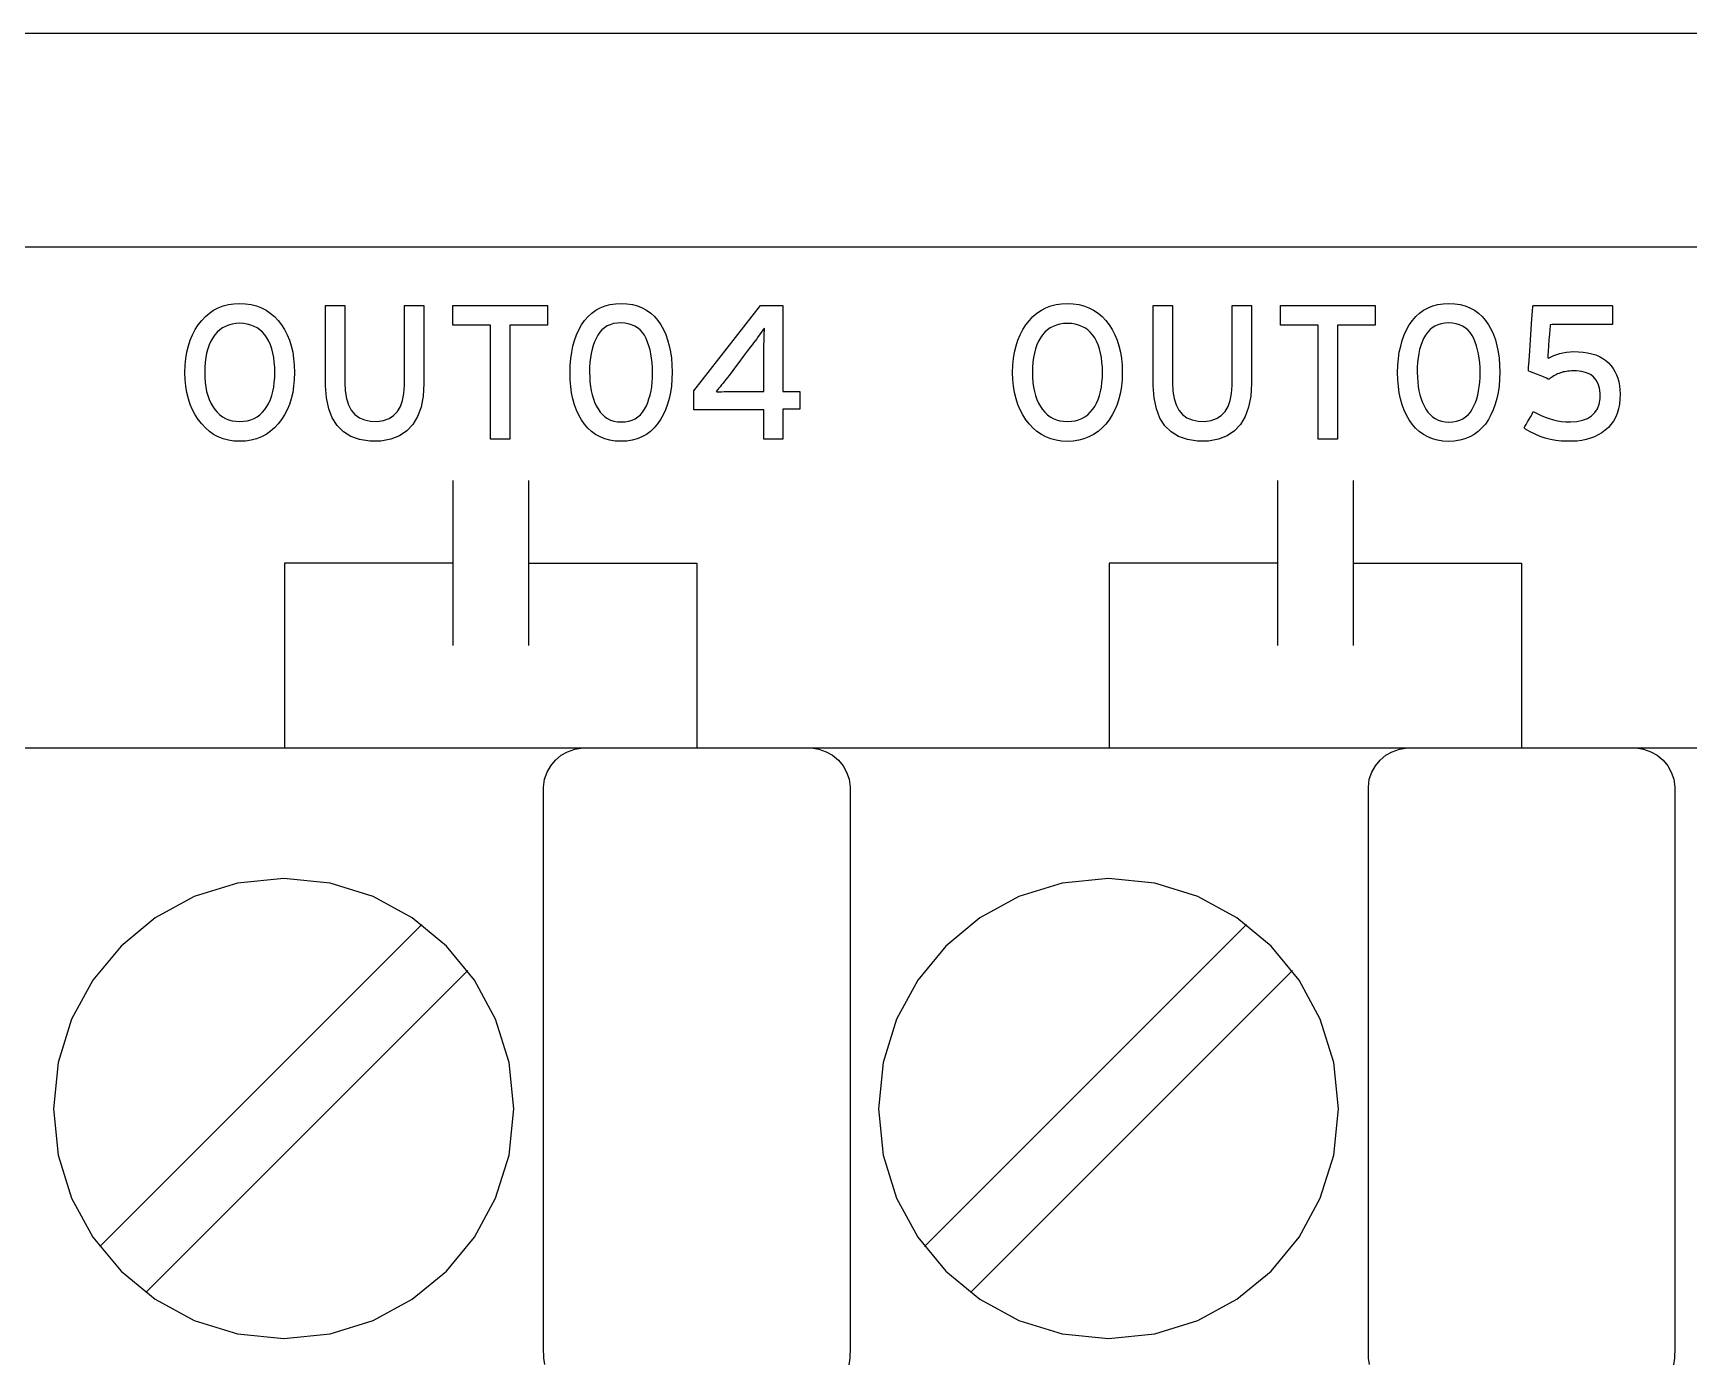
# Model space of a CAD drawing. Extents: x 1 to 47.7, y 0.2 to 33.3.
# Drawn here: x 28.488 to 29.693, y 14.148 to 15.115 of the extents above; entities that cross this region are included whole.
import ezdxf

# ---------------------------------------------------------------- set-up
doc = ezdxf.new("R2010")
doc.units = 0
doc.header["$MEASUREMENT"] = 0
doc.layers.add('4_0_____DWG', color=7, linetype='CONTINUOUS')

msp = doc.modelspace()

# ---------------------------------------------------------------- linework, layer by layer
at = {"layer": '4_0_____DWG'}
for points in [[(28.4522, 15.1152), (28.5245, 15.1152), (28.5976, 15.1152), (28.6715, 15.1152), (28.7462, 15.1152), (28.8217, 15.1152), (28.898, 15.1152), (28.975, 15.1152), (29.0528, 15.1152), (29.1313, 15.1152), (29.2105, 15.1152), (29.2904, 15.1152), (29.371, 15.1152), (29.4523, 15.1152), (29.5343, 15.1152), (29.617, 15.1152), (29.7003, 15.1152)], [(28.4366, 14.9598), (28.543, 14.9598), (28.6512, 14.9598), (28.761, 14.9598), (28.8724, 14.9598), (28.9854, 14.9598), (29.0998, 14.9598), (29.2156, 14.9598), (29.3328, 14.9598), (29.4512, 14.9598), (29.5708, 14.9598), (29.6916, 14.9598), (29.8135, 14.9598), (29.9364, 14.9598), (30.0602, 14.9598), (30.3105, 14.9598), (30.5639, 14.9598), (30.8198, 14.9598), (31.0777, 14.9598), (31.3372, 14.9598), (31.8587, 14.9598), (32.3802, 14.9598), (32.6397, 14.9598), (32.8976, 14.9598)], [(28.8349, 14.9029), (28.8349, 14.8199), (28.8208, 14.8199), (28.8208, 14.9029), (28.7933, 14.9029), (28.7933, 14.9171), (28.8623, 14.9171), (28.8623, 14.9029), (28.8349, 14.9029)], [(29.0334, 14.8418), (29.0334, 14.8199), (29.0197, 14.8199), (29.0197, 14.8413), (28.9688, 14.8413), (28.9688, 14.8552), (29.0173, 14.9171), (29.0334, 14.9171), (29.0334, 14.8546), (29.0459, 14.8546), (29.0459, 14.8418), (29.0334, 14.8418)], [(29.437, 14.9029), (29.437, 14.8199), (29.4229, 14.8199), (29.4229, 14.9029), (29.3955, 14.9029), (29.3955, 14.9171), (29.4645, 14.9171), (29.4645, 14.9029), (29.437, 14.9029)], [(28.7934, 14.7899), (28.7934, 14.6699)], [(28.8484, 14.7899), (28.8484, 14.6699)], [(29.3934, 14.7899), (29.3934, 14.6699)], [(29.4484, 14.7899), (29.4484, 14.6699)], [(28.7934, 14.7299), (28.6709, 14.7299), (28.6709, 14.5953)], [(28.8484, 14.7299), (28.9709, 14.7299), (28.9709, 14.5953)], [(29.3934, 14.7299), (29.2709, 14.7299), (29.2709, 14.5953)], [(29.4484, 14.7299), (29.5709, 14.7299), (29.5709, 14.5953)], [(30.6958, 14.5953), (30.5847, 14.5953), (30.4683, 14.5953), (30.3469, 14.5953), (30.2211, 14.5953), (30.0913, 14.5953), (29.9579, 14.5953), (29.8214, 14.5953), (29.6822, 14.5953), (29.5408, 14.5953), (29.2531, 14.5953), (28.9618, 14.5953), (28.6706, 14.5953), (28.3829, 14.5953)], [(28.8603, 14.147), (28.8596, 14.1516), (28.8595, 14.1591), (28.8595, 14.1913), (28.8595, 14.2454), (28.8595, 14.3131), (28.8595, 14.3861), (28.8595, 14.4561), (28.8595, 14.5149), (28.8595, 14.5543), (28.8595, 14.567), (28.8602, 14.5726), (28.862, 14.5778), (28.8646, 14.5825), (28.868, 14.5866), (28.8722, 14.5901), (28.8769, 14.5927), (28.8822, 14.5946), (28.8879, 14.5954), (28.8928, 14.5954), (28.907, 14.5954), (28.9293, 14.5954), (28.9565, 14.5954), (28.9854, 14.5954), (29.0126, 14.5954), (29.0349, 14.5954), (29.0491, 14.5954), (29.0541, 14.5954), (29.0597, 14.5946), (29.065, 14.5927), (29.0697, 14.5901), (29.0739, 14.5866), (29.0773, 14.5825), (29.0799, 14.5778), (29.0817, 14.5726), (29.0824, 14.567), (29.0824, 14.5543), (29.0824, 14.5149), (29.0824, 14.4561), (29.0824, 14.3861), (29.0824, 14.3131), (29.0824, 14.2454), (29.0824, 14.1913), (29.0824, 14.1591), (29.0823, 14.1516), (29.0816, 14.1469)], [(29.4603, 14.147), (29.4596, 14.1516), (29.4595, 14.1591), (29.4595, 14.1913), (29.4595, 14.2454), (29.4595, 14.3131), (29.4595, 14.3861), (29.4595, 14.4561), (29.4595, 14.5149), (29.4595, 14.5543), (29.4595, 14.567), (29.4602, 14.5726), (29.462, 14.5778), (29.4646, 14.5825), (29.468, 14.5866), (29.4722, 14.5901), (29.4769, 14.5927), (29.4822, 14.5946), (29.4879, 14.5954), (29.4928, 14.5954), (29.507, 14.5954), (29.5293, 14.5954), (29.5565, 14.5954), (29.5854, 14.5954), (29.6126, 14.5954), (29.6349, 14.5954), (29.6491, 14.5954), (29.6541, 14.5954), (29.6597, 14.5946), (29.665, 14.5927), (29.6697, 14.5901), (29.6739, 14.5866), (29.6773, 14.5825), (29.6799, 14.5778), (29.6817, 14.5726), (29.6824, 14.567), (29.6824, 14.5543), (29.6824, 14.5149), (29.6824, 14.4561), (29.6824, 14.3861), (29.6824, 14.3131), (29.6824, 14.2454), (29.6824, 14.1913), (29.6824, 14.1591), (29.6823, 14.1516), (29.6816, 14.1469)], [(28.5366, 14.2328), (28.7708, 14.4671)], [(29.1366, 14.2328), (29.3708, 14.4671)], [(28.57, 14.1994), (28.8043, 14.4337)], [(29.17, 14.1994), (29.4043, 14.4337)]]:
    msp.add_lwpolyline(points, dxfattribs=at)
for points in [[(28.6783, 14.8685), (28.6781, 14.8634), (28.6776, 14.8584), (28.6769, 14.8538), (28.6758, 14.8494), (28.6745, 14.8452), (28.6729, 14.8413), (28.671, 14.8376), (28.6688, 14.8342), (28.6663, 14.831), (28.6636, 14.8281), (28.6606, 14.8256), (28.6575, 14.8234), (28.6541, 14.8217), (28.6505, 14.8203), (28.6466, 14.8193), (28.6426, 14.8186), (28.6383, 14.8184), (28.6341, 14.8186), (28.6301, 14.8193), (28.6263, 14.8203), (28.6227, 14.8217), (28.6194, 14.8234), (28.6163, 14.8256), (28.6134, 14.8281), (28.6107, 14.831), (28.6082, 14.8342), (28.606, 14.8376), (28.604, 14.8413), (28.6024, 14.8452), (28.601, 14.8494), (28.5999, 14.8538), (28.5992, 14.8584), (28.5987, 14.8634), (28.5985, 14.8685), (28.5987, 14.8737), (28.5992, 14.8786), (28.5999, 14.8833), (28.601, 14.8878), (28.6024, 14.892), (28.604, 14.8959), (28.606, 14.8996), (28.6082, 14.9031), (28.6107, 14.9063), (28.6134, 14.9092), (28.6163, 14.9116), (28.6194, 14.9137), (28.6227, 14.9154), (28.6263, 14.9168), (28.6301, 14.9178), (28.6341, 14.9184), (28.6383, 14.9187), (28.6426, 14.9184), (28.6466, 14.9178), (28.6505, 14.9168), (28.6541, 14.9154), (28.6575, 14.9137), (28.6606, 14.9116), (28.6636, 14.9092), (28.6663, 14.9063), (28.6688, 14.9031), (28.671, 14.8996), (28.6729, 14.8959), (28.6745, 14.892), (28.6758, 14.8878), (28.6769, 14.8833), (28.6776, 14.8786), (28.6781, 14.8737)], [(28.7723, 14.8604), (28.7718, 14.8513), (28.7703, 14.8433), (28.7678, 14.8364), (28.7643, 14.8306), (28.7599, 14.826), (28.7546, 14.8224), (28.7483, 14.82), (28.741, 14.8186), (28.733, 14.8185), (28.7256, 14.8196), (28.7192, 14.8219), (28.7138, 14.8253), (28.7093, 14.8298), (28.7057, 14.8354), (28.7032, 14.8421), (28.7015, 14.8499), (28.7008, 14.8588), (28.7008, 14.8621), (28.7008, 14.8671), (28.7008, 14.8748), (28.7008, 14.884), (28.7008, 14.8938), (28.7008, 14.9031), (28.7008, 14.9107), (28.7008, 14.9157), (28.7008, 14.9171), (28.7015, 14.9171), (28.7031, 14.9171), (28.7052, 14.9171), (28.7076, 14.9171), (28.71, 14.9171), (28.7122, 14.9171), (28.7139, 14.9171), (28.7148, 14.9171), (28.7149, 14.9163), (28.7149, 14.912), (28.7149, 14.9048), (28.7149, 14.8959), (28.7149, 14.8862), (28.7149, 14.8768), (28.7149, 14.8688), (28.7149, 14.8632), (28.7149, 14.8611), (28.7152, 14.855), (28.716, 14.8496), (28.7175, 14.8449), (28.7195, 14.841), (28.7222, 14.8379), (28.7254, 14.8355), (28.7292, 14.8339), (28.7335, 14.833), (28.7384, 14.8329), (28.743, 14.8336), (28.747, 14.8351), (28.7503, 14.8372), (28.7531, 14.8401), (28.7553, 14.8437), (28.7569, 14.8481), (28.7578, 14.8531), (28.7582, 14.8589), (28.7582, 14.8615), (28.7582, 14.8666), (28.7582, 14.8743), (28.7582, 14.8837), (28.7582, 14.8936), (28.7582, 14.9029), (28.7582, 14.9107), (28.7582, 14.9157), (28.7583, 14.9171), (28.759, 14.9171), (28.7605, 14.9171), (28.7626, 14.9171), (28.765, 14.9171), (28.7675, 14.9171), (28.7696, 14.9171), (28.7713, 14.9171), (28.7722, 14.9171), (28.7723, 14.9163), (28.7723, 14.9119), (28.7723, 14.9047), (28.7723, 14.8956), (28.7723, 14.8858), (28.7723, 14.8763), (28.7723, 14.8682), (28.7723, 14.8625)], [(28.9529, 14.8687), (28.9528, 14.8635), (28.9524, 14.8586), (28.9518, 14.854), (28.9508, 14.8495), (28.9497, 14.8453), (28.9482, 14.8414), (28.9465, 14.8377), (28.9446, 14.8342), (28.9424, 14.831), (28.9399, 14.8281), (28.9372, 14.8256), (28.9342, 14.8234), (28.931, 14.8217), (28.9275, 14.8203), (28.9238, 14.8193), (28.9199, 14.8186), (28.9157, 14.8184), (28.9115, 14.8186), (28.9076, 14.8193), (28.9039, 14.8203), (28.9005, 14.8216), (28.8973, 14.8234), (28.8944, 14.8255), (28.8917, 14.828), (28.8892, 14.8308), (28.887, 14.834), (28.8851, 14.8374), (28.8834, 14.8411), (28.8819, 14.845), (28.8808, 14.8492), (28.8798, 14.8536), (28.8792, 14.8583), (28.8788, 14.8632), (28.8787, 14.8684), (28.8788, 14.8736), (28.8792, 14.8785), (28.8799, 14.8832), (28.8808, 14.8876), (28.882, 14.8918), (28.8834, 14.8958), (28.8851, 14.8995), (28.8871, 14.903), (28.8893, 14.9062), (28.8918, 14.9091), (28.8946, 14.9116), (28.8975, 14.9137), (28.9007, 14.9155), (28.9042, 14.9169), (28.9078, 14.9178), (28.9118, 14.9184), (28.9159, 14.9187), (28.9201, 14.9184), (28.9241, 14.9178), (28.9278, 14.9168), (28.9312, 14.9154), (28.9344, 14.9137), (28.9374, 14.9116), (28.9401, 14.9092), (28.9425, 14.9063), (28.9447, 14.9031), (28.9466, 14.8997), (28.9483, 14.896), (28.9497, 14.8921), (28.9509, 14.8879), (28.9518, 14.8835), (28.9524, 14.8788), (28.9528, 14.8739)], [(29.2804, 14.8685), (29.2803, 14.8634), (29.2798, 14.8584), (29.2791, 14.8538), (29.278, 14.8493), (29.2767, 14.8452), (29.2751, 14.8412), (29.2732, 14.8376), (29.271, 14.8341), (29.2685, 14.8309), (29.2658, 14.8281), (29.2628, 14.8255), (29.2596, 14.8234), (29.2562, 14.8217), (29.2526, 14.8203), (29.2488, 14.8193), (29.2448, 14.8186), (29.2405, 14.8183), (29.2363, 14.8186), (29.2323, 14.8193), (29.2285, 14.8203), (29.2249, 14.8217), (29.2216, 14.8234), (29.2184, 14.8255), (29.2155, 14.8281), (29.2129, 14.8309), (29.2104, 14.8341), (29.2081, 14.8376), (29.2062, 14.8412), (29.2045, 14.8452), (29.2032, 14.8493), (29.2021, 14.8538), (29.2013, 14.8584), (29.2009, 14.8634), (29.2007, 14.8685), (29.2009, 14.8737), (29.2013, 14.8786), (29.2021, 14.8833), (29.2032, 14.8878), (29.2045, 14.892), (29.2062, 14.8959), (29.2081, 14.8996), (29.2104, 14.9031), (29.2129, 14.9063), (29.2155, 14.9091), (29.2184, 14.9116), (29.2216, 14.9137), (29.2249, 14.9154), (29.2285, 14.9168), (29.2323, 14.9178), (29.2363, 14.9184), (29.2405, 14.9186), (29.2448, 14.9184), (29.2488, 14.9178), (29.2526, 14.9168), (29.2562, 14.9154), (29.2596, 14.9137), (29.2628, 14.9116), (29.2658, 14.9091), (29.2685, 14.9063), (29.271, 14.9031), (29.2732, 14.8996), (29.2751, 14.8959), (29.2767, 14.892), (29.278, 14.8878), (29.2791, 14.8833), (29.2798, 14.8786), (29.2803, 14.8737)], [(29.3745, 14.8604), (29.3739, 14.8513), (29.3724, 14.8433), (29.3699, 14.8364), (29.3665, 14.8306), (29.3621, 14.8259), (29.3568, 14.8224), (29.3504, 14.8199), (29.3432, 14.8186), (29.3351, 14.8185), (29.3278, 14.8196), (29.3214, 14.8219), (29.316, 14.8253), (29.3115, 14.8297), (29.3079, 14.8353), (29.3053, 14.8421), (29.3037, 14.8499), (29.303, 14.8588), (29.303, 14.8621), (29.303, 14.8671), (29.303, 14.8748), (29.303, 14.884), (29.303, 14.8938), (29.303, 14.9031), (29.303, 14.9107), (29.303, 14.9157), (29.303, 14.9171), (29.3037, 14.9171), (29.3053, 14.9171), (29.3074, 14.9171), (29.3098, 14.9171), (29.3122, 14.9171), (29.3144, 14.9171), (29.3161, 14.9171), (29.317, 14.9171), (29.3171, 14.9163), (29.3171, 14.912), (29.3171, 14.9048), (29.3171, 14.8959), (29.3171, 14.8862), (29.3171, 14.8768), (29.3171, 14.8688), (29.3171, 14.8632), (29.3171, 14.8611), (29.3173, 14.8549), (29.3182, 14.8496), (29.3197, 14.8449), (29.3217, 14.841), (29.3243, 14.8379), (29.3275, 14.8355), (29.3313, 14.8339), (29.3357, 14.833), (29.3406, 14.8329), (29.3452, 14.8336), (29.3491, 14.8351), (29.3525, 14.8372), (29.3553, 14.8401), (29.3575, 14.8437), (29.359, 14.848), (29.36, 14.8531), (29.3604, 14.8589), (29.3604, 14.8615), (29.3604, 14.8666), (29.3604, 14.8743), (29.3604, 14.8837), (29.3604, 14.8936), (29.3604, 14.9029), (29.3604, 14.9106), (29.3604, 14.9157), (29.3604, 14.9171), (29.3612, 14.9171), (29.3627, 14.9171), (29.3648, 14.9171), (29.3672, 14.9171), (29.3696, 14.9171), (29.3718, 14.9171), (29.3735, 14.9171), (29.3744, 14.9171), (29.3745, 14.9163), (29.3745, 14.9119), (29.3745, 14.9047), (29.3745, 14.8956), (29.3745, 14.8858), (29.3745, 14.8763), (29.3745, 14.8682), (29.3745, 14.8625)], [(29.5551, 14.8687), (29.555, 14.8635), (29.5546, 14.8586), (29.5539, 14.8539), (29.553, 14.8495), (29.5518, 14.8453), (29.5504, 14.8414), (29.5487, 14.8376), (29.5468, 14.8342), (29.5446, 14.8309), (29.5421, 14.8281), (29.5394, 14.8255), (29.5364, 14.8234), (29.5332, 14.8217), (29.5297, 14.8203), (29.526, 14.8193), (29.522, 14.8186), (29.5178, 14.8183), (29.5137, 14.8186), (29.5098, 14.8192), (29.5061, 14.8202), (29.5027, 14.8216), (29.4995, 14.8234), (29.4965, 14.8255), (29.4938, 14.828), (29.4914, 14.8308), (29.4892, 14.834), (29.4872, 14.8374), (29.4855, 14.8411), (29.4841, 14.845), (29.4829, 14.8492), (29.482, 14.8536), (29.4814, 14.8583), (29.481, 14.8632), (29.4808, 14.8684), (29.481, 14.8736), (29.4814, 14.8785), (29.482, 14.8832), (29.483, 14.8876), (29.4841, 14.8918), (29.4856, 14.8958), (29.4873, 14.8995), (29.4893, 14.903), (29.4915, 14.9062), (29.494, 14.9091), (29.4967, 14.9116), (29.4997, 14.9137), (29.5029, 14.9155), (29.5063, 14.9168), (29.51, 14.9178), (29.5139, 14.9184), (29.5181, 14.9186), (29.5223, 14.9184), (29.5263, 14.9178), (29.53, 14.9168), (29.5334, 14.9154), (29.5366, 14.9137), (29.5396, 14.9116), (29.5423, 14.9091), (29.5447, 14.9063), (29.5469, 14.9031), (29.5488, 14.8997), (29.5505, 14.896), (29.5519, 14.8921), (29.553, 14.8879), (29.5539, 14.8834), (29.5546, 14.8788), (29.555, 14.8738)], [(29.6426, 14.8529), (29.6425, 14.849), (29.6421, 14.8454), (29.6414, 14.8419), (29.6404, 14.8387), (29.6392, 14.8358), (29.6378, 14.8331), (29.636, 14.8306), (29.6341, 14.8284), (29.6318, 14.8264), (29.6294, 14.8246), (29.6268, 14.8231), (29.624, 14.8217), (29.6211, 14.8206), (29.618, 14.8197), (29.6147, 14.8191), (29.6112, 14.8186), (29.6076, 14.8184), (29.6037, 14.8184), (29.5997, 14.8186), (29.5958, 14.8191), (29.592, 14.8198), (29.5882, 14.8208), (29.5845, 14.822), (29.5809, 14.8235), (29.5773, 14.8253), (29.5739, 14.8272), (29.5728, 14.8281), (29.5734, 14.8291), (29.5742, 14.8306), (29.5753, 14.8325), (29.5765, 14.8345), (29.5776, 14.8365), (29.5786, 14.8382), (29.5792, 14.8395), (29.5795, 14.84), (29.5822, 14.8386), (29.5851, 14.8371), (29.5881, 14.8359), (29.5911, 14.8349), (29.5941, 14.834), (29.5971, 14.8333), (29.6001, 14.8328), (29.6032, 14.8325), (29.6065, 14.8325), (29.6112, 14.8328), (29.6153, 14.8337), (29.6189, 14.8351), (29.6219, 14.8369), (29.6243, 14.8393), (29.6262, 14.8421), (29.6274, 14.8455), (29.6281, 14.8494), (29.6282, 14.8535), (29.6277, 14.8571), (29.6268, 14.8602), (29.6253, 14.8629), (29.6234, 14.8652), (29.621, 14.8669), (29.6182, 14.8683), (29.6149, 14.8692), (29.611, 14.8696), (29.6085, 14.8696), (29.6072, 14.8696), (29.6059, 14.8695), (29.6047, 14.8694), (29.6035, 14.8692), (29.6024, 14.869), (29.6013, 14.8688), (29.6002, 14.8685), (29.5992, 14.8682), (29.5982, 14.8678), (29.5972, 14.8674), (29.5963, 14.8669), (29.5953, 14.8664), (29.5944, 14.8659), (29.5935, 14.8654), (29.5927, 14.8648), (29.5918, 14.8642), (29.591, 14.8635), (29.5904, 14.8637), (29.589, 14.8643), (29.5869, 14.8652), (29.5844, 14.8662), (29.5819, 14.8672), (29.5795, 14.8682), (29.5775, 14.869), (29.5763, 14.8695), (29.5759, 14.8697), (29.5761, 14.8721), (29.5764, 14.8772), (29.5769, 14.8841), (29.5774, 14.892), (29.578, 14.9), (29.5785, 14.9074), (29.5789, 14.9131), (29.5791, 14.9165), (29.5796, 14.9171), (29.5833, 14.9171), (29.5901, 14.9171), (29.5989, 14.9171), (29.6086, 14.9171), (29.6183, 14.9171), (29.6269, 14.9171), (29.6334, 14.9171), (29.6368, 14.9171), (29.637, 14.9169), (29.637, 14.9158), (29.637, 14.914), (29.637, 14.9119), (29.637, 14.9095), (29.637, 14.9072), (29.637, 14.9053), (29.637, 14.9039), (29.637, 14.9033), (29.6357, 14.9033), (29.6316, 14.9033), (29.6255, 14.9033), (29.6182, 14.9033), (29.6105, 14.9033), (29.6032, 14.9033), (29.5971, 14.9033), (29.5931, 14.9033), (29.5918, 14.9032), (29.5917, 14.9022), (29.5915, 14.8997), (29.5912, 14.8962), (29.5909, 14.8921), (29.5906, 14.8879), (29.5903, 14.884), (29.5901, 14.8809), (29.59, 14.879), (29.5905, 14.8789), (29.5924, 14.8799), (29.5944, 14.8808), (29.5965, 14.8816), (29.5987, 14.8822), (29.6011, 14.8827), (29.6036, 14.8831), (29.6062, 14.8834), (29.609, 14.8836), (29.6123, 14.8835), (29.6158, 14.8833), (29.619, 14.8828), (29.6221, 14.8821), (29.6249, 14.8812), (29.6276, 14.8801), (29.63, 14.8787), (29.6322, 14.8772), (29.6342, 14.8754), (29.636, 14.8734), (29.6375, 14.8713), (29.6389, 14.8691), (29.64, 14.8667), (29.641, 14.8642), (29.6417, 14.8616), (29.6422, 14.8588), (29.6425, 14.8559)], [(28.6639, 14.8685), (28.6638, 14.8724), (28.6635, 14.876), (28.6631, 14.8794), (28.6625, 14.8826), (28.6617, 14.8857), (28.6607, 14.8885), (28.6595, 14.8911), (28.6582, 14.8936), (28.6567, 14.8958), (28.655, 14.8977), (28.6531, 14.8994), (28.6511, 14.9008), (28.6489, 14.902), (28.6465, 14.9029), (28.6439, 14.9036), (28.6412, 14.904), (28.6383, 14.9042), (28.6355, 14.904), (28.6328, 14.9036), (28.6303, 14.9029), (28.628, 14.902), (28.6258, 14.9008), (28.6238, 14.8994), (28.6219, 14.8977), (28.6203, 14.8958), (28.6187, 14.8936), (28.6174, 14.8911), (28.6162, 14.8885), (28.6152, 14.8857), (28.6143, 14.8826), (28.6137, 14.8794), (28.6133, 14.876), (28.613, 14.8724), (28.6129, 14.8685), (28.613, 14.8648), (28.6133, 14.8612), (28.6137, 14.8578), (28.6143, 14.8546), (28.6152, 14.8516), (28.6162, 14.8488), (28.6174, 14.8462), (28.6187, 14.8438), (28.6203, 14.8415), (28.6219, 14.8395), (28.6238, 14.8377), (28.6258, 14.8363), (28.628, 14.835), (28.6303, 14.8341), (28.6328, 14.8334), (28.6355, 14.833), (28.6383, 14.8329), (28.6412, 14.833), (28.6439, 14.8334), (28.6465, 14.8341), (28.6489, 14.835), (28.6511, 14.8363), (28.6531, 14.8377), (28.655, 14.8395), (28.6567, 14.8415), (28.6582, 14.8438), (28.6595, 14.8462), (28.6607, 14.8488), (28.6617, 14.8516), (28.6625, 14.8546), (28.6631, 14.8578), (28.6635, 14.8612), (28.6638, 14.8648)], [(28.9387, 14.8684), (28.9386, 14.872), (28.9384, 14.8755), (28.938, 14.8788), (28.9375, 14.882), (28.9369, 14.885), (28.9361, 14.8878), (28.9351, 14.8905), (28.934, 14.8931), (28.9328, 14.8955), (28.9313, 14.8976), (28.9297, 14.8994), (28.9278, 14.9009), (28.9258, 14.9022), (28.9235, 14.9032), (28.9211, 14.9039), (28.9185, 14.9044), (28.9157, 14.9046), (28.9129, 14.9044), (28.9103, 14.904), (28.9079, 14.9032), (28.9057, 14.9023), (28.9037, 14.901), (28.9019, 14.8995), (28.9003, 14.8977), (28.8988, 14.8956), (28.8976, 14.8932), (28.8964, 14.8907), (28.8955, 14.8881), (28.8947, 14.8853), (28.894, 14.8823), (28.8935, 14.8791), (28.8931, 14.8758), (28.8929, 14.8723), (28.8929, 14.8687), (28.893, 14.8651), (28.8932, 14.8616), (28.8936, 14.8583), (28.8941, 14.8552), (28.8948, 14.8522), (28.8957, 14.8494), (28.8966, 14.8468), (28.8978, 14.8443), (28.8991, 14.8419), (28.9005, 14.8397), (28.9022, 14.8378), (28.904, 14.8362), (28.906, 14.8349), (28.9082, 14.8338), (28.9106, 14.8331), (28.9132, 14.8326), (28.9159, 14.8325), (28.9187, 14.8326), (28.9214, 14.8331), (28.9238, 14.8338), (28.926, 14.8348), (28.928, 14.8361), (28.9299, 14.8377), (28.9315, 14.8396), (28.9329, 14.8417), (28.9342, 14.8441), (28.9352, 14.8466), (28.9361, 14.8492), (28.9369, 14.852), (28.9376, 14.855), (28.9381, 14.8581), (28.9384, 14.8614), (28.9386, 14.8648)], [(29.2661, 14.8685), (29.266, 14.8723), (29.2657, 14.876), (29.2653, 14.8794), (29.2646, 14.8826), (29.2638, 14.8857), (29.2629, 14.8885), (29.2617, 14.8911), (29.2604, 14.8936), (29.2588, 14.8958), (29.2571, 14.8977), (29.2553, 14.8994), (29.2532, 14.9008), (29.251, 14.902), (29.2486, 14.9029), (29.2461, 14.9036), (29.2434, 14.904), (29.2405, 14.9041), (29.2377, 14.904), (29.235, 14.9036), (29.2325, 14.9029), (29.2302, 14.902), (29.228, 14.9008), (29.226, 14.8994), (29.2241, 14.8977), (29.2224, 14.8958), (29.2209, 14.8936), (29.2195, 14.8911), (29.2183, 14.8885), (29.2173, 14.8857), (29.2165, 14.8826), (29.2159, 14.8794), (29.2154, 14.876), (29.2152, 14.8723), (29.2151, 14.8685), (29.2152, 14.8648), (29.2154, 14.8612), (29.2159, 14.8578), (29.2165, 14.8546), (29.2173, 14.8516), (29.2183, 14.8488), (29.2195, 14.8462), (29.2209, 14.8438), (29.2224, 14.8415), (29.2241, 14.8395), (29.226, 14.8377), (29.228, 14.8362), (29.2302, 14.835), (29.2325, 14.8341), (29.235, 14.8334), (29.2377, 14.833), (29.2405, 14.8329), (29.2434, 14.833), (29.2461, 14.8334), (29.2486, 14.8341), (29.251, 14.835), (29.2532, 14.8362), (29.2553, 14.8377), (29.2571, 14.8395), (29.2588, 14.8415), (29.2604, 14.8438), (29.2617, 14.8462), (29.2629, 14.8488), (29.2638, 14.8516), (29.2646, 14.8546), (29.2653, 14.8578), (29.2657, 14.8612), (29.266, 14.8648)], [(29.5409, 14.8684), (29.5408, 14.872), (29.5406, 14.8755), (29.5402, 14.8788), (29.5397, 14.882), (29.539, 14.885), (29.5382, 14.8878), (29.5373, 14.8905), (29.5362, 14.8931), (29.5349, 14.8954), (29.5335, 14.8975), (29.5318, 14.8994), (29.53, 14.9009), (29.5279, 14.9022), (29.5257, 14.9032), (29.5233, 14.9039), (29.5207, 14.9044), (29.5178, 14.9045), (29.5151, 14.9044), (29.5125, 14.9039), (29.5101, 14.9032), (29.5079, 14.9022), (29.5059, 14.901), (29.5041, 14.8994), (29.5024, 14.8976), (29.501, 14.8956), (29.4997, 14.8932), (29.4986, 14.8907), (29.4976, 14.8881), (29.4968, 14.8852), (29.4962, 14.8823), (29.4957, 14.8791), (29.4953, 14.8758), (29.4951, 14.8723), (29.4951, 14.8687), (29.4952, 14.8651), (29.4954, 14.8616), (29.4958, 14.8583), (29.4963, 14.8552), (29.497, 14.8522), (29.4978, 14.8494), (29.4988, 14.8467), (29.5, 14.8442), (29.5013, 14.8418), (29.5027, 14.8397), (29.5044, 14.8378), (29.5062, 14.8362), (29.5082, 14.8349), (29.5104, 14.8338), (29.5128, 14.8331), (29.5154, 14.8326), (29.5181, 14.8324), (29.5209, 14.8326), (29.5235, 14.8331), (29.526, 14.8338), (29.5282, 14.8348), (29.5302, 14.8361), (29.532, 14.8377), (29.5337, 14.8396), (29.5351, 14.8417), (29.5363, 14.8441), (29.5374, 14.8466), (29.5383, 14.8492), (29.5391, 14.852), (29.5397, 14.855), (29.5402, 14.8581), (29.5406, 14.8614), (29.5408, 14.8648)], [(29.0201, 14.9007), (29.0193, 14.8996), (29.0185, 14.8984), (29.0176, 14.8972), (29.0166, 14.8958), (29.0156, 14.8945), (29.0145, 14.893), (29.0134, 14.8915), (29.0122, 14.8899), (29.0114, 14.8889), (29.01, 14.887), (29.0076, 14.8839), (29.0046, 14.88), (29.0014, 14.8757), (28.9984, 14.8717), (28.9958, 14.8683), (28.9941, 14.866), (28.9934, 14.8651), (28.9922, 14.8636), (28.9911, 14.8621), (28.99, 14.8607), (28.9889, 14.8594), (28.9879, 14.8581), (28.9868, 14.8569), (28.9859, 14.8558), (28.9849, 14.8547), (28.9858, 14.8544), (28.9874, 14.8544), (28.989, 14.8544), (28.9908, 14.8545), (28.9926, 14.8545), (28.9945, 14.8545), (28.9964, 14.8545), (28.9984, 14.8545), (28.9999, 14.8546), (29.0011, 14.8546), (29.0034, 14.8546), (29.0066, 14.8546), (29.01, 14.8546), (29.0135, 14.8546), (29.0165, 14.8546), (29.0187, 14.8546), (29.0197, 14.8546), (29.0197, 14.8554), (29.0197, 14.8581), (29.0197, 14.8621), (29.0197, 14.867), (29.0197, 14.872), (29.0197, 14.8766), (29.0197, 14.8804), (29.0197, 14.8826), (29.0197, 14.884), (29.0198, 14.8864), (29.0198, 14.8887), (29.0199, 14.8909), (29.0199, 14.893), (29.02, 14.8951), (29.02, 14.8971), (29.0201, 14.8989)], [(28.503, 14.3331), (28.5064, 14.2994), (28.5161, 14.268), (28.5316, 14.2396), (28.552, 14.2149), (28.5768, 14.1945), (28.6052, 14.1791), (28.6367, 14.1694), (28.6704, 14.166), (28.7041, 14.1694), (28.7355, 14.1791), (28.7639, 14.1945), (28.7887, 14.2149), (28.8091, 14.2396), (28.8245, 14.268), (28.8343, 14.2994), (28.8377, 14.3331), (28.8343, 14.3668), (28.8245, 14.3982), (28.8091, 14.4266), (28.7887, 14.4514), (28.7639, 14.4719), (28.7355, 14.4873), (28.7041, 14.4971), (28.6704, 14.5005), (28.6367, 14.4971), (28.6052, 14.4873), (28.5768, 14.4719), (28.552, 14.4514), (28.5316, 14.4266), (28.5161, 14.3982), (28.5064, 14.3668)], [(29.103, 14.3331), (29.1064, 14.2994), (29.1162, 14.268), (29.1316, 14.2396), (29.152, 14.2149), (29.1768, 14.1945), (29.2052, 14.1791), (29.2367, 14.1694), (29.2704, 14.166), (29.3041, 14.1694), (29.3355, 14.1791), (29.3639, 14.1945), (29.3887, 14.2149), (29.4091, 14.2396), (29.4245, 14.268), (29.4343, 14.2994), (29.4377, 14.3331), (29.4343, 14.3668), (29.4245, 14.3982), (29.4091, 14.4266), (29.3887, 14.4514), (29.3639, 14.4719), (29.3355, 14.4873), (29.3041, 14.4971), (29.2704, 14.5005), (29.2367, 14.4971), (29.2052, 14.4873), (29.1768, 14.4719), (29.152, 14.4514), (29.1316, 14.4266), (29.1162, 14.3982), (29.1064, 14.3668)]]:
    msp.add_lwpolyline(points, close=True, dxfattribs=at)

doc.saveas('drawing.dxf')
